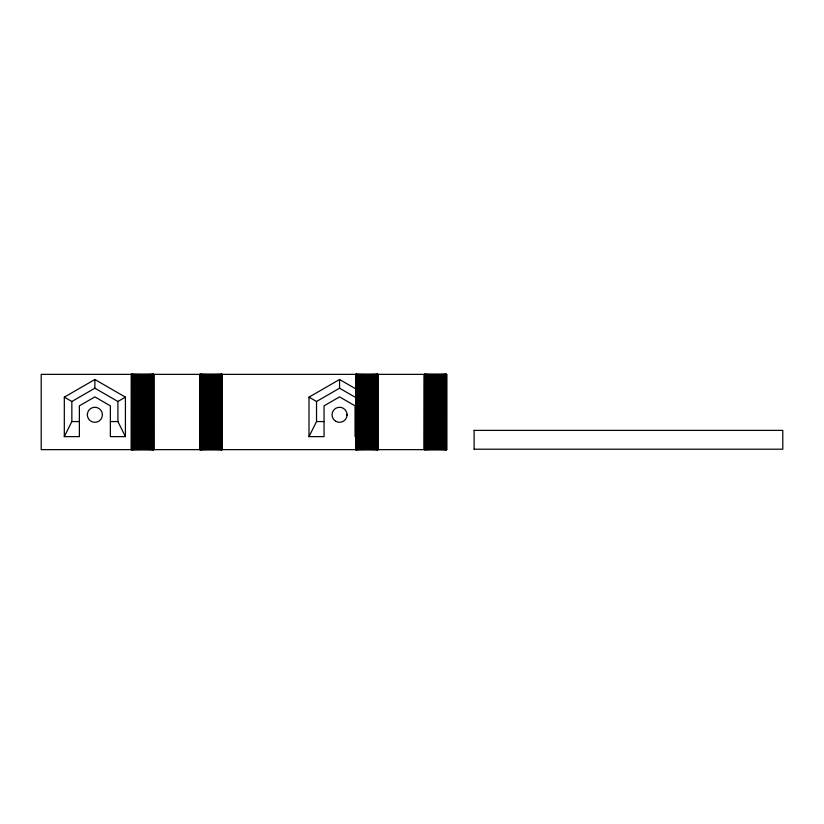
<?xml version="1.0" encoding="UTF-8"?>
<svg xmlns="http://www.w3.org/2000/svg" width="824" height="824" viewBox="0 0 824 824"><rect width="100%" height="100%" fill="white"/><g stroke="black" fill="none" stroke-linecap="round" stroke-linejoin="round"><path stroke-width="1.24" d="M79.372 421.569L79.372 436.627L64.313 436.627L64.313 397.147L94.873 379.503L125.423 397.147L125.423 436.627L110.365 436.627L110.365 405.841L94.873 396.89L79.372 405.841L79.372 421.569L71.843 421.569L64.313 436.627M355.062 436.627L355.062 405.841L339.56 396.89L324.059 405.841L324.059 436.627L309 436.627L309 397.147L339.56 379.503L355.927 388.959M347.069 415.265L347.069 414.317M309 436.627L316.529 421.569L316.529 401.494L309 397.147M71.843 421.569L71.843 401.494L94.873 388.197L117.904 401.494L117.904 421.569L125.423 436.627M117.904 401.494L125.423 397.147M316.529 401.494L339.56 388.197L356.009 397.693M446.721 374.353L41.2 374.353L41.2 449.647L446.721 449.647M110.375 421.569L117.904 421.569M316.529 421.569L324.059 421.569M474.14 430.386L782.779 430.386L782.8 449.204L474.14 449.204M64.313 397.147L71.843 401.494M474.119 430.386L474.119 449.204M446.402 374.353L446.433 449.647M446.155 374.353L446.196 449.647M446 374.353L446 449.647M445.836 374.353L445.836 449.647M445.66 374.353L445.66 449.647M445.465 374.353L445.465 449.647M445.248 374.353L445.248 449.647M445.022 374.353L445.022 449.647M444.785 374.353L444.785 449.647M444.527 374.353L444.527 449.647M444.26 374.353L444.26 449.647M443.971 374.353L443.971 449.647M443.673 374.353L443.673 449.647M443.363 374.353L443.363 449.647M443.044 374.353L443.044 449.647M442.715 374.353L442.715 449.647M442.364 374.353L442.364 449.647M442.014 374.353L442.014 449.647M441.643 374.353L441.643 449.647M441.273 374.353L441.273 449.647M440.892 374.353L440.892 449.647M440.49 374.353L440.49 449.647M440.098 374.353L440.098 449.647M439.686 374.353L439.686 449.647M439.274 374.353L439.274 449.647M438.852 374.353L438.852 449.647M438.43 374.353L438.43 449.647M437.997 374.353L437.997 449.647M437.565 374.353L437.565 449.647M437.132 374.353L437.132 449.647M436.689 374.353L436.689 449.647M436.246 374.353L436.246 449.647M435.803 374.353L435.803 449.647M435.36 374.353L435.36 449.647M434.918 374.353L434.918 449.647M434.475 374.353L434.475 449.647M434.032 374.353L434.032 449.647M433.599 374.353L433.599 449.647M433.156 374.353L433.156 449.647M432.724 374.353L432.724 449.647M432.301 374.353L432.301 449.647M431.869 374.353L431.869 449.647M431.457 374.353L431.457 449.647M431.045 374.353L431.045 449.647M430.643 374.353L430.643 449.647M430.241 374.353L430.241 449.647M429.85 374.353L429.85 449.647M429.469 374.353L429.469 449.647M429.098 374.353L429.098 449.647M428.738 374.353L428.738 449.647M428.387 374.353L428.387 449.647M428.047 374.353L428.047 449.647M427.718 374.353L427.718 449.647M427.399 374.353L427.399 449.647M427.089 374.353L427.089 449.647M426.801 374.353L426.801 449.647M426.523 374.353L426.523 449.647M426.255 374.353L426.255 449.647M426.008 374.353L426.008 449.647M425.771 374.353L425.771 449.647M425.544 374.353L425.544 449.647M425.339 374.353L425.339 449.647M425.143 374.353L425.143 449.647M424.968 374.353L424.813 449.647M424.721 374.353L424.669 449.647M424.545 374.353L424.473 449.647L424.37 374.353M424.288 374.353L424.144 449.647M378.123 374.353L378.154 449.647M377.989 374.353L378.041 449.647M377.783 374.353L377.866 449.647M377.66 374.353L377.66 449.647M377.516 374.353L377.516 449.647M377.361 374.353L377.361 449.647M377.186 374.353L377.186 449.647M376.99 374.353L376.99 449.647M376.784 374.353L376.784 449.647M376.568 374.353L376.568 449.647M376.331 374.353L376.331 449.647M376.074 374.353L376.074 449.647M375.816 374.353L375.816 449.647M375.538 374.353L375.538 449.647M375.239 374.353L375.239 449.647M374.941 374.353L374.941 449.647M374.621 374.353L374.621 449.647M374.292 374.353L374.292 449.647M373.952 374.353L373.952 449.647M373.591 374.353L373.591 449.647M373.231 374.353L373.231 449.647M372.86 374.353L372.86 449.647M372.479 374.353L372.479 449.647M372.088 374.353L372.088 449.647M371.696 374.353L371.696 449.647M371.284 374.353L371.284 449.647M370.872 374.353L370.872 449.647M370.46 374.353L370.46 449.647M370.038 374.353L370.038 449.647M369.605 374.353L369.605 449.647M369.173 374.353L369.173 449.647M368.74 374.353L368.74 449.647M368.297 374.353L368.297 449.647M367.854 374.353L367.854 449.647M367.411 374.353L367.411 449.647M366.968 374.353L366.968 449.647M366.526 374.353L366.526 449.647M366.083 374.353L366.083 449.647M365.64 374.353L365.64 449.647M365.207 374.353L365.207 449.647M364.764 374.353L364.764 449.647M364.332 374.353L364.332 449.647M363.899 374.353L363.899 449.647M363.477 374.353L363.477 449.647M363.054 374.353L363.054 449.647M362.642 374.353L362.642 449.647M362.241 374.353L362.241 449.647M361.839 374.353L361.839 449.647M361.448 374.353L361.448 449.647M361.056 374.353L361.056 449.647M360.685 374.353L360.685 449.647M360.325 374.353L360.325 449.647M359.964 374.353L359.964 449.647M359.625 374.353L359.625 449.647M359.285 374.353L359.285 449.647M358.965 374.353L358.965 449.647M358.656 374.353L358.656 449.647M358.358 374.353L358.358 449.647M358.079 374.353L358.079 449.647M357.801 374.353L357.801 449.647M357.554 374.353L357.554 449.647M357.307 374.353L357.307 449.647M357.08 374.353L357.08 449.647M356.874 374.353L356.874 449.647M356.679 374.353L356.679 449.647M356.493 374.353L356.493 449.647M356.329 374.353L356.329 449.647M356.277 374.353L356.184 449.647M356.133 374.353L356.009 449.647M355.937 374.353L355.803 449.647M355.752 374.353L355.731 449.647M355.608 374.353L355.608 449.647M339.56 379.503L339.56 388.197M222.284 374.353L222.264 449.647L222.089 374.353M221.965 374.353L221.965 449.647M221.841 374.353L221.841 449.647M221.687 374.353L221.687 449.647M221.522 374.353L221.522 449.647M221.347 374.353L221.347 449.647M221.151 374.353L221.151 449.647M220.935 374.353L220.935 449.647M220.708 374.353L220.708 449.647M220.472 374.353L220.472 449.647M220.214 374.353L220.214 449.647M219.946 374.353L219.946 449.647M219.658 374.353L219.658 449.647M219.359 374.353L219.359 449.647M219.05 374.353L219.05 449.647M218.731 374.353L218.731 449.647M218.401 374.353L218.401 449.647M218.051 374.353L218.051 449.647M217.701 374.353L217.701 449.647M217.33 374.353L217.33 449.647M216.959 374.353L216.959 449.647M216.578 374.353L216.578 449.647M216.176 374.353L216.176 449.647M215.785 374.353L215.785 449.647M215.373 374.353L215.373 449.647M214.961 374.353L214.961 449.647M214.539 374.353L214.539 449.647M214.116 374.353L214.116 449.647M213.684 374.353L213.684 449.647M213.251 374.353L213.251 449.647M212.819 374.353L212.819 449.647M212.376 374.353L212.376 449.647M211.933 374.353L211.933 449.647M211.49 374.353L211.49 449.647M211.047 374.353L211.047 449.647M210.604 374.353L210.604 449.647M210.161 374.353L210.161 449.647M209.718 374.353L209.718 449.647M209.275 374.353L209.275 449.647M208.843 374.353L208.843 449.647M208.41 374.353L208.41 449.647M207.988 374.353L207.988 449.647M207.555 374.353L207.555 449.647M207.143 374.353L207.143 449.647M206.731 374.353L206.731 449.647M206.33 374.353L206.33 449.647M205.928 374.353L205.928 449.647M205.537 374.353L205.537 449.647M205.155 374.353L205.155 449.647M204.785 374.353L204.785 449.647M204.424 374.353L204.424 449.647M204.074 374.353L204.074 449.647M203.734 374.353L203.734 449.647M203.404 374.353L203.404 449.647M203.085 374.353L203.085 449.647M202.776 374.353L202.776 449.647M202.488 374.353L202.488 449.647M202.21 374.353L202.21 449.647M201.942 374.353L201.942 449.647M201.684 374.353L201.684 449.647M201.447 374.353L201.447 449.647M201.231 374.353L201.231 449.647M201.025 374.353L201.025 449.647M200.829 374.353L200.829 449.647M200.654 374.353L200.654 449.647M200.551 374.353L200.5 449.647M200.407 374.353L200.356 449.647M200.273 374.353L200.16 449.647M200.057 374.353L199.954 449.647M199.872 374.353L199.841 449.647M153.81 374.353L153.861 449.647M153.748 374.353L153.727 449.647M153.47 374.353L153.47 449.647M153.346 374.353L153.346 449.647M153.202 374.353L153.202 449.647M153.048 374.353L153.048 449.647M152.873 374.353L152.873 449.647M152.677 374.353L152.677 449.647M152.471 374.353L152.471 449.647M152.255 374.353L152.255 449.647M152.018 374.353L152.018 449.647M151.76 374.353L151.76 449.647M151.503 374.353L151.503 449.647M151.225 374.353L151.225 449.647M150.926 374.353L150.926 449.647M150.627 374.353L150.627 449.647M150.308 374.353L150.308 449.647M149.978 374.353L149.978 449.647M149.638 374.353L149.638 449.647M149.278 374.353L149.278 449.647M148.917 374.353L148.917 449.647M148.547 374.353L148.547 449.647M148.166 374.353L148.166 449.647M147.774 374.353L147.774 449.647M147.383 374.353L147.383 449.647M146.971 374.353L146.971 449.647M146.559 374.353L146.559 449.647M146.147 374.353L146.147 449.647M145.724 374.353L145.724 449.647M145.292 374.353L145.292 449.647M144.859 374.353L144.859 449.647M144.427 374.353L144.427 449.647M143.984 374.353L143.984 449.647M143.541 374.353L143.541 449.647M143.098 374.353L143.098 449.647M142.655 374.353L142.655 449.647M142.212 374.353L142.212 449.647M141.769 374.353L141.769 449.647M141.326 374.353L141.326 449.647M140.894 374.353L140.894 449.647M140.451 374.353L140.451 449.647M140.018 374.353L140.018 449.647M139.586 374.353L139.586 449.647M139.163 374.353L139.163 449.647M138.741 374.353L138.741 449.647M138.329 374.353L138.329 449.647M137.927 374.353L137.927 449.647M137.526 374.353L137.526 449.647M137.134 374.353L137.134 449.647M136.743 374.353L136.743 449.647M136.372 374.353L136.372 449.647M136.001 374.353L136.001 449.647M135.651 374.353L135.651 449.647M135.311 374.353L135.311 449.647M134.971 374.353L134.971 449.647M134.652 374.353L134.652 449.647M134.343 374.353L134.343 449.647M134.044 374.353L134.044 449.647M133.766 374.353L133.766 449.647M133.488 374.353L133.488 449.647M133.241 374.353L133.241 449.647M132.994 374.353L132.994 449.647M132.767 374.353L132.767 449.647M132.551 374.353L132.551 449.647M132.355 374.353L132.355 449.647M132.18 374.353L132.18 449.647M132.015 374.353L132.015 449.647M131.871 374.353L131.871 449.647M131.737 374.353L131.624 449.647M131.521 374.353L131.438 449.647M131.294 374.353L131.294 449.647M94.873 379.503L94.873 388.197M87.354 414.317L87.354 415.265A7.529 7.529 0 0 0 94.873 422.321A7.529 7.529 0 0 0 102.382 415.265L102.382 414.317A7.529 7.529 0 0 0 94.873 407.262A7.529 7.529 0 0 0 87.354 414.317M446.659 449.647L446.639 374.353L446.577 449.647M335.79 421.311A7.529 7.529 0 0 0 347.089 414.791A7.529 7.529 0 0 0 335.79 408.271A7.529 7.529 0 0 0 335.79 421.311"/></g></svg>
